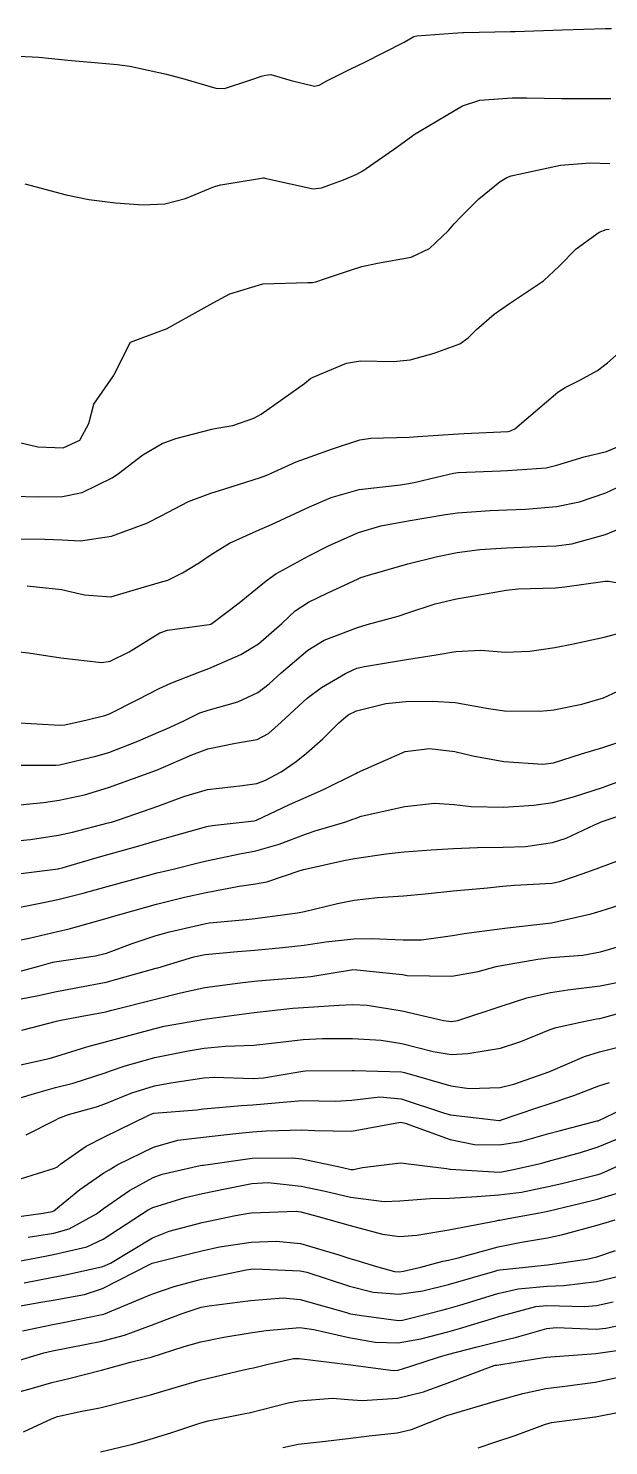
# Model space of a CAD drawing. Header units: metres. Extents: x 307586 to 320046, y 7427249 to 7434250.
# Drawn here: x 319797.5 to 319821, y 7429472.9 to 7429530.3 of the extents above; entities that cross this region are included whole.
import ezdxf

# ---------------------------------------------------------------- set-up
doc = ezdxf.new("R2010")
doc.units = ezdxf.units.M
doc.header["$MEASUREMENT"] = 0
doc.layers.add('Curvas de Nivel 1m', color=11, linetype='Continuous')
doc.layers.add('Curvas de Nivel 5m', color=15, linetype='Continuous')

msp = doc.modelspace()

# ---------------------------------------------------------------- linework, layer by layer
at = {"layer": 'Curvas de Nivel 1m', "flags": 128}
for points, elevation in [([(319797.071, 7429529.195), (319797.889, 7429529.155), (319799.07, 7429529.042), (319800.462, 7429528.913), (319801.069, 7429528.862), (319801.57, 7429528.794), (319803.065, 7429528.466), (319803.823, 7429528.262), (319805.058, 7429527.907), (319805.412, 7429527.892), (319806.482, 7429528.236), (319806.911, 7429528.385), (319807.065, 7429528.43), (319807.289, 7429528.45), (319808.11, 7429528.214), (319809.06, 7429527.985), (319809.239, 7429528.019), (319809.557, 7429528.195), (319810.549, 7429528.704), (319811.071, 7429528.941), (319812.685, 7429529.762), (319813.081, 7429529.991), (319813.205, 7429530.026), (319814.652, 7429530.134), (319815.055, 7429530.158), (319815.083, 7429530.16), (319816.998, 7429530.197), (319817.084, 7429530.199), (319817.177, 7429530.202), (319819.085, 7429530.26), (319820.834, 7429530.314), (319821.086, 7429530.325)], 804), ([(319796.882, 7429513.596), (319797.846, 7429513.368), (319798.878, 7429513.329), (319799.556, 7429513.64), (319799.91, 7429514.31), (319800.113, 7429515.096), (319800.912, 7429516.253), (319800.944, 7429516.3), (319801.608, 7429517.615), (319802.941, 7429518.11), (319803.061, 7429518.149), (319803.272, 7429518.267), (319804.342, 7429518.863), (319804.952, 7429519.208), (319805.626, 7429519.573), (319806.96, 7429519.976), (319808.78, 7429520.022), (319808.961, 7429520.024), (319809.105, 7429520.056), (319809.502, 7429520.195), (319810.589, 7429520.561), (319810.968, 7429520.675), (319811.61, 7429520.811), (319812.972, 7429521.058), (319813.713, 7429521.405), (319814.482, 7429522.135), (319814.716, 7429522.404), (319814.992, 7429522.704), (319815.707, 7429523.418), (319816.571, 7429524.114), (319816.842, 7429524.285), (319817.015, 7429524.35), (319817.333, 7429524.423), (319819.02, 7429524.776), (319820.219, 7429524.87), (319821.021, 7429524.855)], 806), ([(319796.853, 7429511.369), (319797.862, 7429511.344), (319798.853, 7429511.362), (319799.647, 7429511.521), (319800.861, 7429512.12), (319801.115, 7429512.296), (319802.106, 7429513.05), (319802.881, 7429513.499), (319803.445, 7429513.704), (319804.891, 7429514.09), (319805.025, 7429514.115), (319805.746, 7429514.241), (319806.603, 7429514.526), (319806.898, 7429514.7), (319808.649, 7429515.943), (319808.912, 7429516.148), (319808.941, 7429516.171), (319809.004, 7429516.199), (319810.352, 7429516.755), (319810.923, 7429516.858), (319812.251, 7429516.832), (319812.924, 7429516.894), (319813.906, 7429517.163), (319814.934, 7429517.549), (319815.272, 7429517.792), (319815.621, 7429518.123), (319816.326, 7429518.739), (319816.954, 7429519.177), (319818.329, 7429520.09), (319818.969, 7429520.687), (319819.655, 7429521.395), (319820.586, 7429522.064), (319820.865, 7429522.181), (319820.985, 7429522.192)], 807), ([(319796.836, 7429509.637), (319798.14, 7429509.634), (319798.836, 7429509.6), (319799.58, 7429509.568), (319800.837, 7429509.757), (319802.259, 7429510.279), (319802.846, 7429510.581), (319803.95, 7429511.161), (319804.855, 7429511.498), (319805.428, 7429511.674), (319806.862, 7429512.124), (319807.124, 7429512.226), (319808.318, 7429512.761), (319808.874, 7429512.97), (319809.782, 7429513.289), (319810.885, 7429513.654), (319811.338, 7429513.721), (319812.887, 7429513.767), (319813.242, 7429513.792), (319814.889, 7429513.893), (319815.11, 7429513.907), (319816.891, 7429513.997), (319816.987, 7429514.013), (319817.174, 7429514.106), (319818.908, 7429515.59), (319819.207, 7429515.78), (319819.797, 7429516.071), (319820.514, 7429516.469), (319820.924, 7429516.776), (319821.603, 7429517.379)], 808), ([(319797.421, 7429507.733), (319798.812, 7429507.59), (319799.742, 7429507.377), (319800.808, 7429507.289), (319801.579, 7429507.521), (319802.817, 7429507.883), (319803.115, 7429507.97), (319803.706, 7429508.261), (319804.4, 7429508.682), (319804.83, 7429508.976), (319805.613, 7429509.464), (319806.841, 7429510.023), (319807.308, 7429510.223), (319808.85, 7429510.941), (319809.723, 7429511.323), (319810.857, 7429511.636), (319812.541, 7429511.836), (319812.86, 7429511.879), (319813.086, 7429511.922), (319813.991, 7429512.139), (319814.688, 7429512.309), (319814.866, 7429512.331), (319816.582, 7429512.398), (319816.867, 7429512.41), (319818.436, 7429512.52), (319818.871, 7429512.622), (319819.979, 7429512.966), (319820.88, 7429513.177), (319821.491, 7429513.444)], 809), ([(319796.884, 7429502.196), (319798.741, 7429502.096), (319798.949, 7429502.11), (319799.846, 7429502.309), (319800.561, 7429502.487), (319800.747, 7429502.558), (319801.9, 7429503.139), (319802.763, 7429503.584), (319803.236, 7429503.795), (319804.416, 7429504.254), (319804.671, 7429504.354), (319804.774, 7429504.39), (319806.066, 7429504.951), (319806.784, 7429505.383), (319807.735, 7429506.216), (319808.277, 7429506.731), (319808.806, 7429507.082), (319809.562, 7429507.442), (319810.821, 7429508.029), (319810.928, 7429508.072), (319811.246, 7429508.174), (319812.828, 7429508.631), (319814.035, 7429508.934), (319814.832, 7429509.086), (319815.746, 7429509.209), (319816.835, 7429509.285), (319818.072, 7429509.328), (319818.836, 7429509.354), (319819.475, 7429509.435), (319820.841, 7429509.823), (319821.389, 7429510.052)], 811), ([(319796.724, 7429500.469), (319798.577, 7429500.468), (319798.725, 7429500.489), (319800.199, 7429500.834), (319800.73, 7429500.993), (319801.894, 7429501.442), (319802.738, 7429501.806), (319803.062, 7429501.944), (319803.74, 7429502.26), (319804.413, 7429502.588), (319804.75, 7429502.705), (319805.949, 7429503.038), (319806.761, 7429503.413), (319807.22, 7429503.769), (319807.703, 7429504.216), (319808.782, 7429505.137), (319809.444, 7429505.535), (319810.792, 7429506.056), (319811.181, 7429506.174), (319812.438, 7429506.516), (319812.8, 7429506.632), (319813.94, 7429507.004), (319814.809, 7429507.216), (319815.591, 7429507.343), (319816.815, 7429507.564), (319817.302, 7429507.617), (319818.817, 7429507.665), (319819.198, 7429507.695), (319820.821, 7429507.929), (319820.955, 7429507.924), (319822.817, 7429507.606)], 812), ([(319796.708, 7429498.833), (319798.076, 7429498.96), (319798.71, 7429499.05), (319799.747, 7429499.275), (319800.716, 7429499.564), (319802.652, 7429500.271), (319802.723, 7429500.301), (319804.087, 7429500.898), (319804.732, 7429501.132), (319805.862, 7429501.361), (319806.736, 7429501.514), (319807.197, 7429501.757), (319807.708, 7429502.21), (319808.246, 7429502.712), (319808.758, 7429503.183), (319809.338, 7429503.621), (319810.306, 7429504.185), (319810.614, 7429504.342), (319810.775, 7429504.405), (319811.076, 7429504.475), (319812.779, 7429504.757), (319813.977, 7429504.942), (319814.782, 7429505.083), (319815.792, 7429505.129), (319816.782, 7429505.055), (319817.781, 7429505.088), (319818.785, 7429505.242), (319819.481, 7429505.378), (319820.789, 7429505.653), (319822.212, 7429506.039)], 813), ([(319796.689, 7429497.387), (319797.559, 7429497.462), (319798.693, 7429497.634), (319799.251, 7429497.758), (319800.7, 7429498.135), (319800.83, 7429498.169), (319801.198, 7429498.293), (319802.708, 7429498.813), (319803.769, 7429499.202), (319804.715, 7429499.482), (319806.133, 7429499.645), (319806.718, 7429499.733), (319807.07, 7429499.866), (319807.703, 7429500.21), (319808.309, 7429500.622), (319808.731, 7429500.965), (319809.389, 7429501.541), (319810.038, 7429502.187), (319810.419, 7429502.512), (319810.75, 7429502.671), (319811.95, 7429502.967), (319812.757, 7429503.059), (319813.825, 7429503.072), (319814.756, 7429503.008), (319816.097, 7429502.766), (319816.751, 7429502.669), (319818.181, 7429502.656), (319818.752, 7429502.715), (319819.876, 7429502.949), (319820.76, 7429503.208), (319821.344, 7429503.472)], 814), ([(319796.656, 7429494.629), (319798.081, 7429494.904), (319798.66, 7429495.035), (319799.689, 7429495.283), (319800.665, 7429495.557), (319802.441, 7429496.043), (319802.671, 7429496.106), (319802.802, 7429496.138), (319803.325, 7429496.263), (319804.398, 7429496.532), (319804.678, 7429496.602), (319806.032, 7429496.881), (319806.685, 7429497.007), (319807.625, 7429497.274), (319808.695, 7429497.683), (319809.079, 7429497.815), (319810.323, 7429498.184), (319810.604, 7429498.281), (319810.704, 7429498.319), (319810.942, 7429498.413), (319812.709, 7429498.803), (319813.917, 7429498.932), (319814.71, 7429498.885), (319815.396, 7429498.806), (319816.71, 7429498.777), (319817.939, 7429498.859), (319818.712, 7429498.967), (319819.585, 7429499.2), (319820.718, 7429499.575), (319821.984, 7429500.041)], 816), ([(319796.637, 7429493.285), (319797.501, 7429493.47), (319798.644, 7429493.736), (319799.117, 7429493.844), (319800.653, 7429494.273), (319800.673, 7429494.279), (319800.736, 7429494.299), (319802.659, 7429494.837), (319803.796, 7429495.124), (319804.664, 7429495.314), (319806.008, 7429495.571), (319806.667, 7429495.662), (319807.13, 7429495.754), (319808.47, 7429496.202), (319808.623, 7429496.251), (319808.674, 7429496.267), (319810.249, 7429496.614), (319810.681, 7429496.699), (319811.963, 7429496.882), (319812.685, 7429496.958), (319813.783, 7429497.043), (319814.687, 7429497.1), (319815.66, 7429497.144), (319816.689, 7429497.151), (319817.597, 7429497.183), (319818.692, 7429497.342), (319819.248, 7429497.521), (319820.398, 7429498.063), (319820.613, 7429498.152), (319820.704, 7429498.186), (319820.9, 7429498.253), (319822.711, 7429498.873)], 817), ([(319796.895, 7429492.063), (319797.886, 7429492.327), (319798.46, 7429492.487), (319798.626, 7429492.52), (319800.191, 7429492.743), (319800.631, 7429492.86), (319801.676, 7429493.245), (319802.642, 7429493.567), (319803.187, 7429493.723), (319804.65, 7429494.065), (319804.808, 7429494.09), (319806.29, 7429494.225), (319806.653, 7429494.265), (319808.37, 7429494.489), (319808.656, 7429494.544), (319809.983, 7429494.864), (319810.661, 7429495.003), (319811.612, 7429495.115), (319812.663, 7429495.18), (319813.538, 7429495.268), (319814.665, 7429495.378), (319816.058, 7429495.501), (319816.668, 7429495.569), (319817.149, 7429495.614), (319818.669, 7429495.694), (319818.991, 7429495.756), (319819.897, 7429496.068), (319820.461, 7429496.278), (319820.677, 7429496.359), (319821.918, 7429496.808)], 818), ([(319796.608, 7429490.898), (319797.813, 7429491.126), (319798.613, 7429491.305), (319799.466, 7429491.46), (319800.617, 7429491.678), (319802.59, 7429492.238), (319802.623, 7429492.246), (319802.641, 7429492.252), (319802.705, 7429492.269), (319804.172, 7429492.712), (319804.631, 7429492.803), (319805.94, 7429492.924), (319806.634, 7429492.983), (319807.761, 7429493.084), (319808.638, 7429493.185), (319809.517, 7429493.314), (319810.642, 7429493.441), (319811.363, 7429493.448), (319812.642, 7429493.392), (319813.383, 7429493.401), (319814.645, 7429493.572), (319815.115, 7429493.654), (319816.649, 7429493.856), (319816.867, 7429493.881), (319818.653, 7429494.08), (319820.264, 7429494.457), (319820.658, 7429494.571), (319821.429, 7429494.817)], 819), ([(319797.147, 7429488.334), (319798.314, 7429488.594), (319798.586, 7429488.673), (319799.833, 7429489.065), (319800.593, 7429489.267), (319801.944, 7429489.627), (319802.598, 7429489.811), (319802.971, 7429489.895), (319804.602, 7429490.181), (319804.996, 7429490.244), (319806.605, 7429490.453), (319808.182, 7429490.63), (319808.607, 7429490.658), (319810.048, 7429490.746), (319810.609, 7429490.777), (319811.188, 7429490.751), (319812.607, 7429490.523), (319814.279, 7429490.133), (319814.603, 7429490.088), (319814.862, 7429490.126), (319816.609, 7429490.716), (319817.659, 7429491.042), (319818.615, 7429491.27), (319819.32, 7429491.369), (319820.618, 7429491.534), (319822.502, 7429491.912)], 821), ([(319796.56, 7429486.817), (319797.715, 7429487.179), (319798.569, 7429487.409), (319799.288, 7429487.597), (319800.579, 7429488.009), (319800.792, 7429488.085), (319801.385, 7429488.288), (319802.587, 7429488.63), (319803.94, 7429488.906), (319804.591, 7429489.011), (319805.438, 7429489.084), (319806.592, 7429489.127), (319807.559, 7429489.245), (319808.595, 7429489.364), (319809.384, 7429489.403), (319810.595, 7429489.395), (319811.761, 7429489.329), (319812.593, 7429489.201), (319813.857, 7429488.871), (319814.589, 7429488.754), (319815.267, 7429488.797), (319816.592, 7429489.015), (319817.407, 7429489.28), (319818.6, 7429489.768), (319818.836, 7429489.843), (319819.825, 7429490.068), (319820.47, 7429490.196), (319820.604, 7429490.217), (319820.807, 7429490.259), (319822.61, 7429490.763)], 822), ([(319797.38, 7429485.497), (319798.551, 7429486.096), (319798.698, 7429486.171), (319799.098, 7429486.315), (319800.23, 7429486.631), (319800.56, 7429486.75), (319801.652, 7429487.199), (319802.571, 7429487.482), (319803.234, 7429487.603), (319804.576, 7429487.808), (319804.987, 7429487.833), (319806.576, 7429487.778), (319806.986, 7429487.806), (319808.581, 7429488.083), (319808.686, 7429488.094), (319810.582, 7429488.101), (319810.662, 7429488.099), (319812.581, 7429488.048), (319812.704, 7429488.025), (319814.573, 7429487.482), (319815.316, 7429487.374), (319816.573, 7429487.417), (319817.121, 7429487.548), (319818.583, 7429488.067), (319818.615, 7429488.08), (319819.983, 7429488.672), (319820.591, 7429488.858), (319821.679, 7429489.129)], 823), ([(319797.148, 7429483.709), (319798.53, 7429484.145), (319798.644, 7429484.206), (319798.787, 7429484.317), (319799.811, 7429485.037), (319800.544, 7429485.419), (319802.298, 7429486.274), (319802.473, 7429486.352), (319802.555, 7429486.376), (319804.292, 7429486.517), (319804.557, 7429486.547), (319806.096, 7429486.691), (319806.56, 7429486.717), (319807.929, 7429486.84), (319808.563, 7429486.885), (319809.885, 7429486.865), (319810.564, 7429486.896), (319811.695, 7429487.034), (319812.565, 7429486.955), (319814.314, 7429486.375), (319814.556, 7429486.309), (319816.306, 7429486.104), (319816.533, 7429486.081), (319816.553, 7429486.079), (319816.569, 7429486.084), (319816.627, 7429486.099), (319818.055, 7429486.59), (319818.563, 7429486.759), (319819.551, 7429487.087), (319820.574, 7429487.484), (319821.006, 7429487.624)], 824), ([(319797.466, 7429481.357), (319798.495, 7429481.513), (319799.121, 7429481.69), (319800.22, 7429482.303), (319800.386, 7429482.42), (319800.506, 7429482.512), (319801.559, 7429483.242), (319802.525, 7429483.773), (319802.892, 7429483.901), (319804.43, 7429484.251), (319804.514, 7429484.269), (319804.533, 7429484.271), (319804.559, 7429484.275), (319806.536, 7429484.546), (319808.169, 7429484.572), (319808.536, 7429484.529), (319810.141, 7429484.184), (319810.532, 7429484.092), (319810.624, 7429484.087), (319810.998, 7429484.173), (319812.535, 7429484.363), (319814.402, 7429484.131), (319814.533, 7429484.109), (319814.559, 7429484.104), (319816.531, 7429483.985), (319816.638, 7429483.992), (319817.116, 7429484.094), (319818.262, 7429484.356), (319818.536, 7429484.427), (319819.824, 7429484.784), (319820.542, 7429485.018), (319822.214, 7429485.699)], 826), ([(319796.874, 7429480.336), (319798.21, 7429480.598), (319798.486, 7429480.648), (319799.835, 7429480.961), (319800.493, 7429481.267), (319802.045, 7429482.277), (319802.319, 7429482.459), (319802.507, 7429482.551), (319803.814, 7429482.957), (319804.516, 7429483.122), (319805.441, 7429483.314), (319806.522, 7429483.524), (319807.176, 7429483.561), (319808.521, 7429483.416), (319809.491, 7429483.217), (319810.515, 7429482.979), (319811.877, 7429482.795), (319812.513, 7429482.824), (319813.734, 7429482.918), (319814.515, 7429482.927), (319815.627, 7429483.003), (319816.517, 7429483.065), (319817.431, 7429483.179), (319818.523, 7429483.403), (319819.07, 7429483.53), (319820.53, 7429483.889), (319820.658, 7429483.931), (319820.933, 7429484.054), (319822.541, 7429484.788)], 827), ([(319797.299, 7429479.508), (319798.477, 7429479.731), (319798.968, 7429479.826), (319800.482, 7429480.163), (319800.788, 7429480.295), (319802.493, 7429481.319), (319803.163, 7429481.596), (319804.5, 7429481.945), (319805.857, 7429482.23), (319806.398, 7429482.329), (319806.505, 7429482.344), (319808.309, 7429482.399), (319808.506, 7429482.377), (319809.206, 7429482.193), (319810.499, 7429481.822), (319811.811, 7429481.475), (319812.495, 7429481.381), (319813.201, 7429481.437), (319814.498, 7429481.644), (319816.416, 7429482.016), (319816.502, 7429482.034), (319816.555, 7429482.047), (319816.836, 7429482.097), (319818.234, 7429482.355), (319818.508, 7429482.41), (319819.851, 7429482.728), (319820.515, 7429482.889), (319821.4, 7429483.166)], 828), ([(319796.464, 7429478.454), (319798.057, 7429478.734), (319798.468, 7429478.806), (319799.744, 7429479.034), (319800.473, 7429479.266), (319802.433, 7429480.271), (319802.483, 7429480.293), (319804.045, 7429480.696), (319804.488, 7429480.804), (319805.206, 7429480.955), (319806.492, 7429481.143), (319807.507, 7429481.195), (319808.492, 7429481.089), (319810.036, 7429480.635), (319810.486, 7429480.49), (319810.726, 7429480.417), (319811.562, 7429480.164), (319812.295, 7429479.967), (319812.481, 7429479.951), (319812.657, 7429479.973), (319813.357, 7429480.141), (319814.245, 7429480.373), (319814.486, 7429480.422), (319814.878, 7429480.515), (319816.492, 7429480.959), (319817.437, 7429481.147), (319818.495, 7429481.324), (319819.116, 7429481.455), (319820.501, 7429481.842), (319821.228, 7429482.049)], 829), ([(319796.974, 7429476.335), (319798.095, 7429476.666), (319798.439, 7429476.748), (319799.748, 7429477.002), (319800.445, 7429477.139), (319801.356, 7429477.379), (319802.456, 7429477.788), (319802.8, 7429477.925), (319803.696, 7429478.258), (319804.262, 7429478.455), (319804.466, 7429478.51), (319804.79, 7429478.569), (319806.469, 7429478.785), (319807.782, 7429478.895), (319808.469, 7429478.825), (319810.349, 7429478.296), (319810.464, 7429478.257), (319810.528, 7429478.244), (319810.961, 7429478.173), (319812.46, 7429477.975), (319812.621, 7429477.988), (319813.216, 7429478.142), (319814.205, 7429478.393), (319814.466, 7429478.463), (319814.943, 7429478.598), (319816.473, 7429479.064), (319817.308, 7429479.259), (319818.476, 7429479.366), (319819.158, 7429479.391), (319820.478, 7429479.554), (319822.449, 7429480.031)], 831), ([(319796.419, 7429474.909), (319797.547, 7429475.204), (319798.424, 7429475.459), (319799.108, 7429475.631), (319800.43, 7429475.969), (319801.606, 7429476.282), (319802.261, 7429476.447), (319802.436, 7429476.493), (319803.78, 7429476.92), (319804.446, 7429477.113), (319805.381, 7429477.304), (319806.452, 7429477.479), (319807.094, 7429477.573), (319808.455, 7429477.687), (319809.034, 7429477.615), (319810.449, 7429477.281), (319811.518, 7429477.093), (319812.447, 7429477.073), (319813.357, 7429477.233), (319814.454, 7429477.521), (319814.929, 7429477.65), (319816.403, 7429478.101), (319816.463, 7429478.118), (319818.014, 7429478.538), (319818.468, 7429478.583), (319819.992, 7429478.54), (319820.468, 7429478.58), (319821.15, 7429478.73)], 832), ([(319797.27, 7429473.461), (319798.408, 7429473.994), (319798.644, 7429474.083), (319799.633, 7429474.308), (319800.292, 7429474.424), (319800.414, 7429474.452), (319800.627, 7429474.509), (319802.42, 7429474.971), (319803.419, 7429475.264), (319804.426, 7429475.565), (319806.181, 7429475.974), (319806.431, 7429476.027), (319806.587, 7429476.062), (319807.174, 7429476.213), (319808.204, 7429476.434), (319808.437, 7429476.439), (319810.42, 7429476.193), (319810.528, 7429476.179), (319812.234, 7429475.956), (319812.431, 7429475.958), (319812.582, 7429475.998), (319812.99, 7429476.144), (319814.079, 7429476.493), (319814.44, 7429476.593), (319815.646, 7429476.911), (319816.448, 7429477.112), (319817.238, 7429477.306), (319818.457, 7429477.653), (319818.838, 7429477.696), (319820.456, 7429477.631), (319820.847, 7429477.664), (319822.463, 7429478.002)], 833), ([(319800.388, 7429472.652), (319801.702, 7429472.972), (319802.396, 7429473.166), (319803.241, 7429473.421), (319804.406, 7429473.81), (319804.748, 7429473.905), (319806.319, 7429474.221), (319806.413, 7429474.24), (319807.987, 7429474.634), (319808.418, 7429474.721), (319809.78, 7429474.826), (319810.419, 7429474.777), (319810.984, 7429474.737), (319812.42, 7429474.832), (319813.473, 7429475.089), (319814.426, 7429475.443), (319816.186, 7429476.104), (319816.374, 7429476.161), (319816.434, 7429476.173), (319818.091, 7429476.431), (319818.439, 7429476.488), (319819.903, 7429476.604), (319820.442, 7429476.642), (319821.672, 7429476.814)], 834), ([(319815.684, 7429472.821), (319816.397, 7429473.057), (319817.181, 7429473.312), (319818.408, 7429473.777), (319818.647, 7429473.84), (319820.309, 7429474.061), (319820.402, 7429474.071), (319820.428, 7429474.075), (319822.417, 7429474.462)], 836)]:
    msp.add_lwpolyline(points, dxfattribs=dict(at, elevation=elevation))
at = {"layer": 'Curvas de Nivel 5m', "flags": 128}
for points, elevation in [([(319797.331, 7429524.022), (319799.002, 7429523.586), (319799.918, 7429523.392), (319800.997, 7429523.252), (319802.104, 7429523.176), (319802.997, 7429523.216), (319803.827, 7429523.435), (319805.008, 7429523.915), (319805.265, 7429523.991), (319806.744, 7429524.233), (319806.975, 7429524.268), (319807.013, 7429524.265), (319807.045, 7429524.261), (319807.167, 7429524.228), (319809.007, 7429523.828), (319809.342, 7429523.862), (319810.225, 7429524.188), (319810.775, 7429524.423), (319811.017, 7429524.558), (319812.384, 7429525.517), (319813.031, 7429525.98), (319813.133, 7429526.048), (319813.292, 7429526.147), (319814.38, 7429526.799), (319815.049, 7429527.183), (319815.756, 7429527.419), (319817.054, 7429527.513), (319817.649, 7429527.506), (319819.054, 7429527.481), (319819.652, 7429527.476), (319821.054, 7429527.485)], 805), ([(319796.78, 7429505.088), (319797.469, 7429505.029), (319798.778, 7429504.829), (319800.444, 7429504.636), (319800.777, 7429504.682), (319801.556, 7429505.064), (319802.789, 7429505.833), (319803.107, 7429505.949), (319804.792, 7429506.172), (319804.853, 7429506.188), (319804.949, 7429506.248), (319806, 7429507.044), (319806.815, 7429507.71), (319807.098, 7429507.946), (319807.489, 7429508.22), (319808.83, 7429508.95), (319809.655, 7429509.371), (319810.84, 7429509.899), (319811.743, 7429510.166), (319812.845, 7429510.367), (319814.356, 7429510.627), (319814.849, 7429510.693), (319816.172, 7429510.794), (319816.85, 7429510.824), (319817.601, 7429510.849), (319818.852, 7429510.954), (319819.783, 7429511.141), (319820.857, 7429511.506), (319821.998, 7429512.043)], 810), ([(319796.949, 7429496.059), (319798.672, 7429496.272), (319798.712, 7429496.281), (319798.842, 7429496.318), (319800.25, 7429496.734), (319800.681, 7429496.853), (319801.805, 7429497.165), (319802.69, 7429497.422), (319803.345, 7429497.612), (319804.699, 7429497.991), (319804.912, 7429498.035), (319806.609, 7429498.221), (319806.703, 7429498.252), (319808.041, 7429498.876), (319808.713, 7429499.176), (319809.425, 7429499.484), (319810.723, 7429500.14), (319810.799, 7429500.179), (319812.732, 7429501.029), (319813.718, 7429501.155), (319814.732, 7429501.022), (319815.47, 7429500.858), (319816.728, 7429500.626), (319818.3, 7429500.512), (319818.728, 7429500.574), (319819.872, 7429500.928), (319820.734, 7429501.187), (319822.497, 7429501.79)], 815), ([(319797.198, 7429489.733), (319798.601, 7429490.098), (319798.779, 7429490.141), (319799.65, 7429490.31), (319800.456, 7429490.45), (319800.605, 7429490.478), (319800.854, 7429490.545), (319802.61, 7429490.998), (319803.623, 7429491.25), (319804.615, 7429491.462), (319806.04, 7429491.651), (319806.618, 7429491.717), (319807.072, 7429491.762), (319808.62, 7429491.886), (319808.9, 7429491.917), (319810.552, 7429492.181), (319810.613, 7429492.19), (319810.767, 7429492.178), (319812.478, 7429492.009), (319812.621, 7429491.988), (319812.814, 7429491.955), (319814.621, 7429491.92), (319815.685, 7429492.114), (319816.414, 7429492.315), (319816.627, 7429492.362), (319818.099, 7429492.617), (319818.632, 7429492.677), (319819.919, 7429492.782), (319820.636, 7429492.915), (319821.519, 7429493.168)], 820), ([(319796.698, 7429482.141), (319798.07, 7429482.324), (319798.436, 7429482.388), (319798.504, 7429482.425), (319799.55, 7429483.277), (319800.528, 7429483.955), (319800.74, 7429484.086), (319801.096, 7429484.292), (319802.54, 7429484.999), (319803.518, 7429485.285), (319804.544, 7429485.403), (319805.868, 7429485.552), (319806.547, 7429485.62), (319807.105, 7429485.657), (319808.548, 7429485.699), (319809.073, 7429485.669), (319810.548, 7429485.65), (319812.388, 7429485.99), (319812.552, 7429486.014), (319812.727, 7429485.972), (319814.545, 7429485.304), (319815.53, 7429485.103), (319816.543, 7429485.093), (319817.405, 7429485.23), (319818.548, 7429485.551), (319818.961, 7429485.663), (319820.508, 7429486.06), (319820.544, 7429486.069), (319821.894, 7429486.709)], 825), ([(319797.232, 7429477.551), (319798.455, 7429477.817), (319798.873, 7429477.9), (319800.462, 7429478.215), (319800.529, 7429478.232), (319800.684, 7429478.297), (319802.471, 7429479.048), (319803.374, 7429479.36), (319804.477, 7429479.646), (319806.283, 7429480.025), (319806.481, 7429480.054), (319806.636, 7429480.064), (319808.481, 7429479.989), (319808.744, 7429479.933), (319810.475, 7429479.368), (319811.429, 7429479.122), (319812.472, 7429479.042), (319813.436, 7429479.178), (319814.476, 7429479.44), (319816.353, 7429479.973), (319816.482, 7429480.014), (319816.555, 7429480.026), (319817.221, 7429480.093), (319818.354, 7429480.212), (319818.484, 7429480.231), (319820.085, 7429480.466), (319820.488, 7429480.559), (319821.249, 7429480.807)], 830), ([(319807.766, 7429472.833), (319808.394, 7429472.971), (319809.495, 7429473.09), (319810.398, 7429473.193), (319811.264, 7429473.303), (319812.402, 7429473.425), (319812.987, 7429473.561), (319814.413, 7429474.13), (319816.419, 7429474.715), (319817.489, 7429475.023), (319818.424, 7429475.216), (319819.187, 7429475.31), (319820.427, 7429475.481), (319822.262, 7429475.863)], 835)]:
    msp.add_lwpolyline(points, dxfattribs=dict(at, elevation=elevation))

doc.saveas('drawing.dxf')
